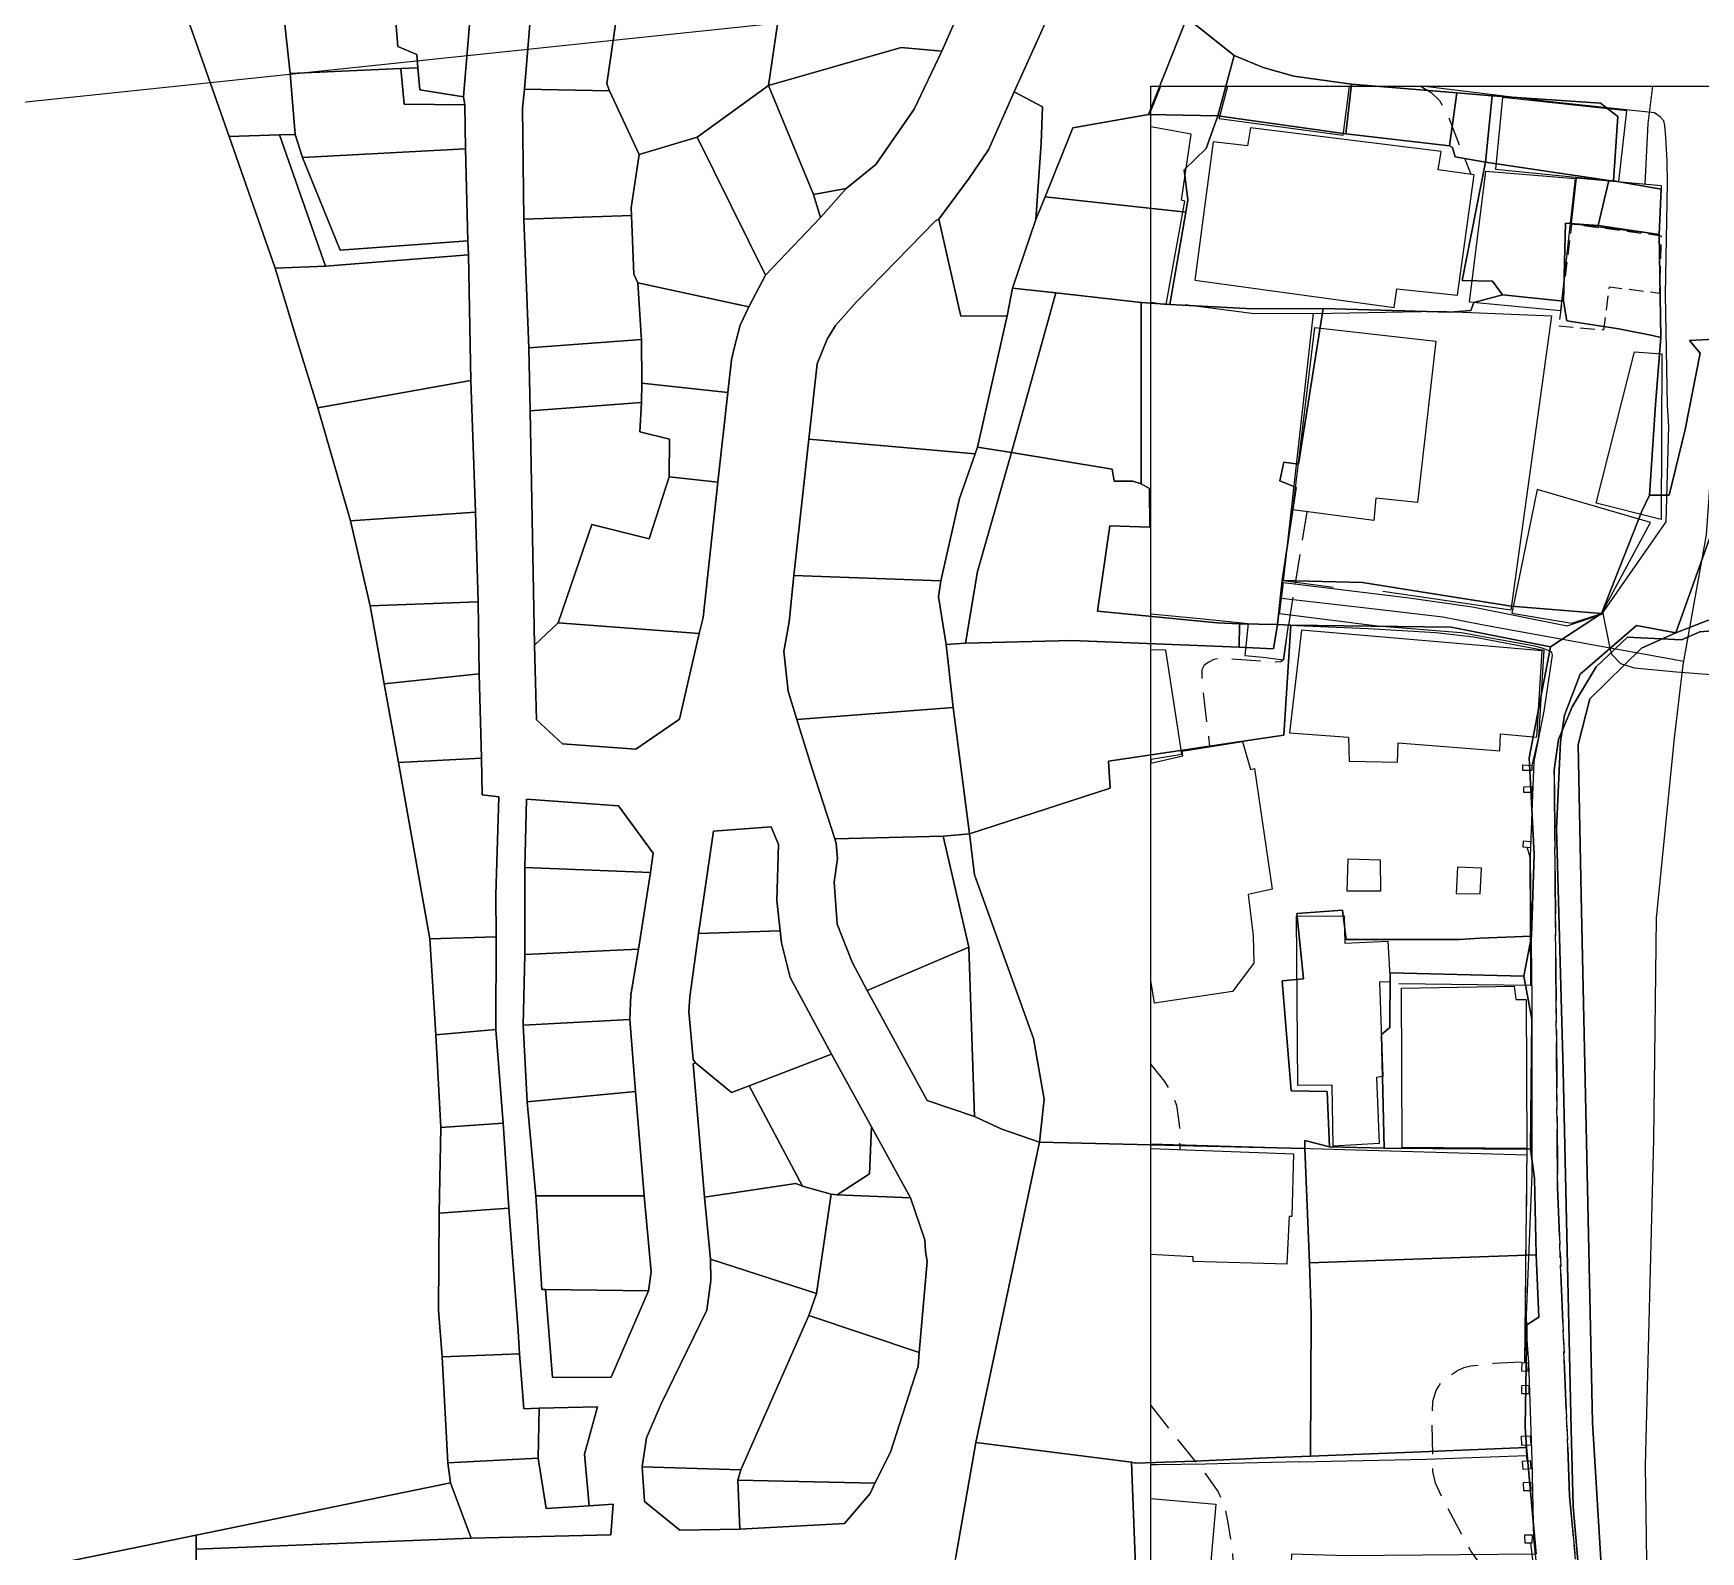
# Model space of a CAD drawing. Header units: feet. Extents: x -1222 to 199575, y -502 to 454509.
# Drawn here: x -77.4 to 38.1, y 421.1 to 526.2 of the extents above; entities that cross this region are included whole.
import ezdxf

# ---------------------------------------------------------------- set-up
doc = ezdxf.new("R2010")
doc.units = ezdxf.units.FT
doc.header["$MEASUREMENT"] = 0
doc.linetypes.add('ANYANG11', pattern=[1.5, 1, -0.5])
doc.linetypes.add('JEON', pattern=[12, 4, -0.5, 1, -0.5, 4, -0.5, 1, -0.5])
doc.layers.get('0').update_dxf_attribs({"linetype": 'CONTINUOUS'})
for name, color, linetype in [('AA200', 7, 'CONTINUOUS'), ('AAA001', 7, 'CONTINUOUS'), ('AAA002', 7, 'CONTINUOUS'), ('AAA007', 7, 'ANYANG11'), ('AAA008', 7, 'CONTINUOUS'), ('AAC001', 7, 'CONTINUOUS'), ('AD002', 7, 'CONTINUOUS'), ('AD0022', 1, 'CONTINUOUS'), ('AZ020', 7, 'CONTINUOUS'), ('CAA001', 7, 'CONTINUOUS'), ('CAA002', 30, 'CONTINUOUS'), ('EA0018', 7, 'JEON'), ('EA0118', 7, 'JEON'), ('line', 7, 'CONTINUOUS'), ('mm', 7, 'CONTINUOUS'), ('지적', 7, 'CONTINUOUS')]:
    doc.layers.add(name, color=color, linetype=linetype)
picture_1 = doc.add_image_def('image1.jpg', size_in_pixel=(8269, 5907))

# ---------------------------------------------------------------- blocks, each defined once
blk = doc.blocks.new('창덕궁')
at = {"color": 255}
blk.add_lwpolyline([(0, 522.49), (540.82, 522.49), (540.82, 0), (0, 0)], close=True, dxfattribs=at)
at = {"layer": 'AA200', "color": 255, "flags": 128}
for points in [[(26.37, 475.5), (26.37, 475.15), (25.76, 475.15), (25.75, 475.54)], [(26.4, 474.04), (26.4, 473.63), (25.83, 473.63), (25.82, 474.02)], [(26.31, 469.81), (26.31, 470.21), (25.78, 470.25), (25.76, 469.87)], [(26.13, 433.57), (26.15, 434.14), (25.69, 434.16), (25.67, 433.59)], [(26.19, 432.04), (26.19, 432.58), (25.67, 432.57), (25.67, 432.04)], [(26.27, 429.1), (26.3, 428.46), (25.69, 428.44), (25.67, 429.07)], [(26.26, 427.39), (26.31, 426.83), (25.78, 426.78), (25.73, 427.34)], [(26.33, 425.33), (26.3, 425.87), (25.78, 425.85), (25.79, 425.32)], [(26.42, 422.23), (25.88, 422.22), (25.89, 421.69), (26.41, 421.7)]]:
    blk.add_lwpolyline(points, close=True, dxfattribs=at)
at = {"layer": 'AAA001', "color": 255, "flags": 128}
for points in [[(0, 520.77), (0.69, 522.49)], [(0, 507.56), (1.05, 507.38), (2.35, 514.54), (2.11, 514.61), (2.79, 519.18), (0, 519.69)], [(0, 441.68), (2.9, 441.51), (2.9, 441.19), (9.43, 441.01), (9.59, 444.31), (9.79, 444.31), (9.89, 448.6), (0, 448.97)], [(0, 424.77), (4.51, 424.38), (3.55, 413.51), (0, 413.86)]]:
    blk.add_lwpolyline(points, dxfattribs=at)
for points in [[(32.41, 515.91), (32.95, 520.79), (24.34, 521.72), (23.85, 516.75)], [(28.37, 506.96), (22.05, 507.55), (23.2, 516.62), (29.37, 516.1)], [(18.47, 493.69), (15.58, 494), (15.44, 492.45), (9.83, 493.18), (11.35, 505.81), (19.72, 504.85)]]:
    blk.add_lwpolyline(points, close=True, dxfattribs=at)
at = {"layer": 'AAA002', "color": 255, "flags": 128}
blk.add_lwpolyline([(3.04, 509.08), (16.85, 507.19), (17.03, 508.48), (21.23, 508.04), (22.39, 516.37), (19.9, 516.71), (20.11, 517.97), (6.91, 519.62), (6.69, 518.37), (4.32, 518.65)], close=True, dxfattribs=at)
at = {"layer": 'AAA007', "color": 255, "flags": 128}
blk.add_lwpolyline([(28.24, 505.91), (31.36, 505.64), (31.75, 508.61), (35.23, 508.18), (35.35, 512.13), (29.13, 512.95)], close=True, dxfattribs=at)
at = {"layer": 'AAA008', "color": 255, "flags": 128}
for points in [[(13.72, 522.49), (13.3, 519.09), (4.74, 520.24), (5.32, 522.49)], [(0, 475.7), (0.02, 475.7), (0.01, 475.92), (2.14, 476.27), (1.04, 483.46), (0, 483.49)], [(0, 475.66), (2.21, 476.16), (2.16, 476.47), (6.35, 477.14), (6.89, 475.22), (7.17, 475.29), (8.41, 466.94), (6.74, 466.57), (7.09, 463.71), (7.14, 461.8), (5.66, 459.85), (0.25, 459.05), (0, 460.62)]]:
    blk.add_lwpolyline(points, dxfattribs=at)
for points in [[(35.22, 512.25), (35.35, 515.61), (29.45, 516.14), (29.11, 513)], [(35.34, 492.51), (30.84, 493.65), (33.49, 504.12), (35.38, 503.98)], [(34.59, 492.3), (26.74, 494.59), (25, 486.04), (29.14, 485.35), (31.2, 486)], [(26.73, 477.46), (27.1, 483.43), (10.44, 484.86), (9.6, 477.75), (13.69, 477.44), (13.73, 475.79), (17.08, 475.72), (17.12, 477.05), (24.17, 476.51), (24.2, 477.67)], [(16.41, 463.34), (16.56, 460.51), (15.84, 460.5), (16.06, 453.97), (15.63, 453.9), (15.81, 449.34), (12.62, 449.14), (12.55, 453.37), (10.18, 453.35), (10.09, 465.06), (13.38, 465.08), (13.42, 463.2)], [(26.03, 448.98), (17.4, 449.05), (17.36, 460.09), (25.16, 460.21), (25.28, 459.3), (25.98, 459.3)]]:
    blk.add_lwpolyline(points, close=True, dxfattribs=at)
at = {"layer": 'AAC001', "color": 255, "flags": 128}
for points in [[(2.37, 507.38), (7.15, 506.77), (12.55, 506.8), (19.94, 506.93), (27.75, 506.61), (24.92, 486.23), (16.06, 487.52)], [(12.62, 487.8), (9.19, 488.27), (11.25, 506.8)], [(0, 485.98), (3.39, 485.66), (6.74, 485.31), (6.5, 483.1), (7.75, 482.99), (9.18, 482.8), (9.52, 485.19), (15.07, 484.96), (19.72, 484.69), (22.34, 484.39), (27.2, 483.48), (26.84, 477.45), (26.37, 475.5)], [(26.02, 469.85), (26.23, 469.18), (26.29, 460.26)], [(26.29, 460.26), (17.18, 460.39)], [(0, 449.32), (26.03, 448.55)], [(26.03, 448.98), (25.88, 434.16)], [(25.96, 428.45), (26.02, 427.37)], [(10.28, 427.3), (5.47, 427.18), (3.78, 427.14), (0.44, 427.1), (0, 427.1)], [(10.28, 427.3), (19.06, 427.48), (26, 427.75)], [(26.28, 421.7), (27.63, 410.34)]]:
    blk.add_lwpolyline(points, dxfattribs=at)
at = {"layer": 'AD002', "color": 255, "flags": 128}
for points in [[(34.19, 382.47), (33.95, 387.46), (34.28, 398.61), (34.53, 407.13), (34.24, 427.06), (34.82, 449.6), (35.01, 464.94), (36.26, 477.38), (36.86, 482.46), (38.47, 491.45), (39.53, 506.42), (39.81, 522.49)], [(9.05, 487.07), (14.69, 486.42), (20.22, 485.77), (23.02, 485.23), (36.91, 482.72)]]:
    blk.add_lwpolyline(points, dxfattribs=at)
at = {"layer": 'AD0022', "color": 255, "flags": 128}
blk.add_lwpolyline([(27.73, 410.8), (26.52, 421.96), (26.41, 427.45), (26.16, 434.15), (26.06, 435.74), (26.01, 437.45), (26.06, 438.56), (26.39, 447.22), (26.39, 459.32), (26.3, 466.96), (26.28, 469.16), (26.41, 472.28), (26.53, 475.77), (27.24, 479.24), (27.81, 483.13), (27.77, 483.3), (27.64, 483.4), (27.09, 483.62), (26.59, 483.75), (21.49, 484.66), (15.7, 485.14), (8.91, 485.98), (9.18, 488.16), (17.89, 487.09), (22.26, 486.48), (28.82, 485.16), (31.22, 485.96), (35.67, 492.36), (35.87, 498.96), (35.78, 500.41), (35.63, 508.08), (35.76, 515.78), (35.74, 517.3), (35.66, 518.96), (35.58, 519.78), (35.51, 520.09), (35.26, 520.37), (34.86, 520.65), (27.47, 521.44), (18.79, 522.49)], dxfattribs=at)
at = {"layer": 'AZ020', "color": 255, "flags": 128}
for points in [[(15.88, 468.96), (15.9, 466.79), (13.6, 466.79), (13.65, 469.04)], [(22.9, 468.39), (21.22, 468.46), (21.13, 466.63), (22.81, 466.6)]]:
    blk.add_lwpolyline(points, close=True, dxfattribs=at)
at = {"layer": 'CAA001', "color": 255, "elevation": 40, "flags": 128}
for points in [[(34.73, 522.49), (34.41, 519.91), (34.2, 515.71)], [(31.27, 486.13), (31.78, 483.61), (31.91, 483.16), (32.52, 482.55), (33.47, 482.25), (36.39, 481.98), (41.2, 481.6), (43.29, 481.56), (43.52, 481.45), (43.59, 481.22), (43.59, 478.91), (43.37, 443.75), (41.58, 382.72)]]:
    blk.add_lwpolyline(points, dxfattribs=at)
at = {"layer": 'CAA002', "color": 255, "linetype": 'ANYANG11', "ltscale": 2, "flags": 128}
for points, elevation in [([(18.69, 522.49), (18.72, 522.47), (19.4, 522.05), (19.98, 521.5), (20.48, 520.7), (22.15, 516.4)], 41), ([(10.79, 493.05), (9.52, 485.19), (9.18, 482.8), (9, 482.67), (8.53, 482.63), (4.76, 482.91), (4.37, 482.83), (4.01, 482.63), (3.7, 482.44), (3.54, 482.12), (3.52, 481.39), (4.07, 476.77)], 41), ([(0, 454.81), (0.95, 453.63), (1.5, 452.69), (1.77, 451.98), (1.97, 450.65), (2, 448.89)], 42), ([(26.03, 448.98), (25.88, 434.2), (25.68, 434.19), (23.72, 434.1), (22.16, 433.92), (21.68, 433.8), (21.29, 433.65), (20.56, 433.17), (20.1, 432.81), (19.72, 432.25), (19.5, 431.46), (19.45, 430.44), (19.51, 426.64), (19.68, 425.85), (20.23, 424.71), (22.17, 421.08), (22.68, 420.37), (23.35, 419.45), (25.62, 415.47), (26.3, 413.96), (26.72, 412.56), (26.82, 411.8), (26.87, 407.06)], 41), ([(0, 431.21), (1.39, 429.42), (3.75, 426.49), (4.66, 425.23), (5.09, 424.26), (5.31, 423.22), (5.65, 421.02), (5.9, 415.97), (6, 409.63), (5.61, 404.75)], 42)]:
    blk.add_lwpolyline(points, dxfattribs=dict(at, elevation=elevation))
at = {"layer": 'EA0018', "color": 255}
blk.add_lwpolyline([(56.15, 522.49), (56.48, 504.53), (56.39, 484.62), (53.67, 484.69), (49.32, 484.91), (48.62, 484.79), (43.44, 484.83), (39.45, 484.86), (38.01, 484.74), (36.75, 484.19), (33, 484.38), (30.83, 482.32), (29.16, 479.56), (28.22, 477.28), (27.93, 475.2), (28.16, 446.31), (28.99, 424.94), (31.49, 398.16), (34.13, 382.47)], dxfattribs=at)
at = {"layer": 'EA0118', "color": 255}
blk.add_lwpolyline([(34.13, 382.47), (31.49, 398.16), (28.99, 424.94), (28.16, 446.31), (27.93, 475.2), (28.22, 477.28), (29.16, 479.56), (30.83, 482.32), (33, 484.38), (36.75, 484.19), (38.01, 484.74), (39.45, 484.86), (43.44, 484.83), (48.62, 484.79), (49.32, 484.91), (53.67, 484.69), (56.39, 484.62), (56.48, 504.53), (56.15, 522.49)], dxfattribs=at)

msp = doc.modelspace()

# ---------------------------------------------------------------- linework, layer by layer
at = {"layer": '지적', "color": 20}
for points in [[(-26.98, 534), (-27.12, 534.21), (-26.73, 536.84), (-20.95, 535.87), (-19.4, 535.51), (-17.09, 534.6), (-11.25, 532.25), (-14.47, 524.93), (-17.29, 525.17), (-26.48, 522.55), (-25.18, 531.38), (-26.98, 534)], [(-46.6, 533.74), (-47.58, 521.76), (-50.61, 522.25), (-50.75, 523.76), (-50.82, 524.69), (-52.14, 525.24), (-52.41, 528.62), (-53.47, 528.51), (-53.9, 532.94), (-46.6, 533.74)], [(-29.38, 532.3), (-26.98, 534), (-25.18, 531.38), (-26.48, 522.55), (-31.4, 518.96), (-35.43, 517.77), (-37.48, 522.17), (-37.66, 522.65), (-36.31, 532.02), (-29.38, 532.3)], [(-36.31, 532.02), (-37.66, 522.65), (-37.48, 522.17), (-43.37, 522.29), (-42.59, 531.83), (-40, 532.46), (-36.31, 532.02)], [(2.49, 527.23), (-0.16, 520.54), (-5.4, 519.61), (-7.32, 514.85), (-7.96, 513.27), (-7.59, 518.56), (-7.51, 521.06), (-9.47, 522.11), (-6.01, 529.79), (-2.32, 530.92), (2.49, 527.23)], [(-66.83, 527.59), (-60.09, 528.03), (-59.58, 523.37), (-59.24, 519.16), (-60.33, 519.12), (-63.81, 519.01), (-66.83, 527.59)], [(-60.09, 528.03), (-53.47, 528.51), (-52.41, 528.62), (-52.14, 525.24), (-50.82, 524.69), (-50.75, 523.76), (-51.92, 523.72), (-59.58, 523.37), (-60.09, 528.03)], [(5.76, 524.62), (4.64, 520.45), (-0.16, 520.54), (2.49, 527.23), (5.76, 524.62)], [(-26.48, 522.55), (-17.29, 525.17), (-14.47, 524.93), (-16.38, 520.9), (-19.04, 517.08), (-21.09, 515.41), (-23.35, 515), (-26.48, 522.55)], [(5.76, 524.62), (7.77, 523.79), (9.89, 523.2), (13.89, 522.63), (13.49, 519.19), (4.64, 520.45), (5.76, 524.62)], [(-51.92, 523.72), (-51.69, 521.25), (-47.5, 521.2), (-47.46, 518.16), (-58.73, 517.56), (-59.24, 519.16), (-59.58, 523.37), (-51.92, 523.72)], [(-50.75, 523.76), (-50.61, 522.25), (-47.58, 521.76), (-47.5, 521.2), (-51.69, 521.25), (-51.92, 523.72), (-50.75, 523.76)], [(-43.37, 522.29), (-37.48, 522.17), (-35.43, 517.77), (-35.98, 514.08), (-35.95, 513.55), (-43.42, 513.3), (-43.51, 520.98), (-43.37, 522.29)], [(-31.4, 518.96), (-26.48, 522.55), (-23.35, 515), (-22.87, 513.42), (-26.68, 509.41), (-31.4, 518.96)], [(-9.47, 522.11), (-7.51, 521.06), (-7.59, 518.56), (-7.96, 513.27), (-9.57, 508.53), (-9.94, 506.6), (-13.16, 506.59), (-14.68, 513.3), (-12.57, 516.13), (-11.23, 518.09), (-9.47, 522.11)], [(21.19, 522.03), (20.67, 518.38), (13.49, 519.19), (13.89, 522.63), (21.19, 522.03)], [(21.19, 522.03), (23.64, 521.83), (23.16, 517.24), (21.07, 517.62), (20.89, 518.26), (20.67, 518.38), (21.19, 522.03)], [(23.64, 521.83), (31.14, 521.32), (32.33, 520.39), (32.04, 515.94), (31.71, 515.98), (23.16, 517.24), (23.64, 521.83)], [(4.64, 520.45), (3.84, 518.19), (2.3, 516.72), (2.57, 514.64), (2.42, 513.77), (-7.32, 514.85), (-5.4, 519.61), (-0.16, 520.54), (4.64, 520.45)], [(4.64, 520.45), (13.49, 519.19), (20.67, 518.38), (20.89, 518.26), (21.07, 517.62), (23.16, 517.24), (21.55, 509.04), (23.66, 509.01), (24.35, 508.06), (22.37, 507.54), (22.15, 506.98), (20.69, 506.86), (11.93, 507.12), (7.03, 507.08), (1.32, 507.4), (2.42, 513.77), (2.57, 514.64), (2.3, 516.72), (3.84, 518.19), (4.64, 520.45)], [(-60.33, 519.12), (-57.15, 510.04), (-60.63, 509.9), (-63.81, 519.01), (-60.33, 519.12)], [(-59.24, 519.16), (-58.73, 517.56), (-56.13, 511.15), (-47.28, 511.79), (-47.24, 510.83), (-57.15, 510.04), (-60.33, 519.12), (-59.24, 519.16)], [(-31.4, 518.96), (-26.68, 509.41), (-27.83, 507.24), (-35.52, 508.9), (-35.79, 509.48), (-35.95, 513.55), (-35.98, 514.08), (-35.43, 517.77), (-31.4, 518.96)], [(-58.73, 517.56), (-47.46, 518.16), (-47.28, 511.79), (-56.13, 511.15), (-58.73, 517.56)], [(31.71, 515.98), (30.98, 512.85), (28.7, 513.01), (28.58, 507.63), (24.35, 508.06), (23.66, 509.01), (21.55, 509.04), (23.16, 517.24), (31.71, 515.98)], [(-21.09, 515.41), (-22.87, 513.42), (-23.35, 515), (-21.09, 515.41)], [(2.42, 513.77), (1.32, 507.4), (-0.66, 507.52), (-6.59, 508.2), (-9.57, 508.53), (-7.96, 513.27), (-7.32, 514.85), (2.42, 513.77)], [(31.71, 515.98), (32.04, 515.94), (35.34, 515.37), (35.2, 512.23), (30.98, 512.85), (31.71, 515.98)], [(-43.42, 513.3), (-35.95, 513.55), (-35.79, 509.48), (-35.52, 508.9), (-35.28, 505.25), (-35.26, 504.97), (-43.06, 504.39), (-43.42, 513.3)], [(-14.68, 513.3), (-13.16, 506.59), (-9.94, 506.6), (-12.01, 497.51), (-12.16, 497.06), (-23.69, 498.06), (-23.1, 503.29), (-22.4, 505), (-21.83, 505.93), (-20.39, 507.58), (-14.9, 513.19), (-14.68, 513.3)], [(30.98, 512.85), (35.2, 512.23), (35.3, 505.1), (34.74, 505.25), (32.41, 505.7), (28.79, 506.26), (28.58, 507.63), (28.7, 513.01), (30.98, 512.85)], [(-47.24, 510.83), (-47.08, 502.13), (-57.67, 500.24), (-59.21, 505.25), (-60.63, 509.9), (-57.15, 510.04), (-47.24, 510.83)], [(-27.83, 507.24), (-28.43, 505.97), (-28.84, 504.37), (-29.03, 503.57), (-29.28, 501.31), (-35.24, 501.95), (-35.26, 504.97), (-35.28, 505.25), (-35.52, 508.9), (-27.83, 507.24)], [(-9.57, 508.53), (-6.59, 508.2), (-9.66, 497.14), (-12.01, 497.51), (-9.94, 506.6), (-9.57, 508.53)], [(-6.59, 508.2), (-0.66, 507.52), (-0.67, 494.97), (-1.24, 495.16), (-2.54, 495.16), (-2.69, 495.99), (-9.66, 497.14), (-6.59, 508.2)], [(24.35, 508.06), (28.58, 507.63), (28.79, 506.26), (32.41, 505.7), (34.74, 505.25), (35.3, 505.1), (34.94, 500.48), (34.52, 494.2), (33.99, 493.09), (31.21, 486), (24.94, 486.52), (18.11, 487.59), (14.65, 488.16), (9.1, 488.3), (10.07, 494.73), (8.94, 495.18), (9.2, 496.49), (10.23, 496.35), (11.93, 507.12), (20.69, 506.86), (22.15, 506.98), (22.37, 507.54), (24.35, 508.06)], [(-0.66, 507.52), (1.32, 507.4), (7.03, 507.08), (11.93, 507.12), (10.23, 496.35), (9.2, 496.49), (8.94, 495.18), (10.07, 494.73), (9.1, 488.3), (8.76, 485.25), (6.14, 485.3), (4.6, 485.36), (-3.7, 486.17), (-2.85, 492.07), (-0.07, 491.99), (-0.1, 494.66), (-0.67, 494.97), (-0.66, 507.52)], [(-35.26, 504.97), (-35.24, 501.95), (-35.26, 500.62), (-42.98, 500.04), (-43.06, 504.39), (-35.26, 504.97)], [(-57.67, 500.24), (-47.08, 502.13), (-46.75, 493.01), (-55.41, 492.42), (-57.67, 500.24)], [(-35.24, 501.95), (-29.28, 501.31), (-29.99, 495.09), (-33.34, 495.46), (-33.33, 498.06), (-35.38, 498.59), (-35.26, 500.62), (-35.24, 501.95)], [(-42.98, 500.04), (-35.26, 500.62), (-35.38, 498.59), (-33.33, 498.06), (-33.34, 495.46), (-34.73, 491.18), (-38.7, 492.16), (-41.04, 485.36), (-42.68, 483.82), (-42.98, 500.04)], [(41.65, 499.61), (43.91, 499.23), (43.67, 485.38), (39.67, 485.54), (38.54, 485.53), (36.34, 484.66), (41.33, 498.62), (41.65, 499.61)], [(-12.16, 497.06), (-13.25, 493.96), (-14.54, 488.26), (-24.72, 488.63), (-23.69, 498.06), (-12.16, 497.06)], [(-9.66, 497.14), (-12, 488.92), (-12.84, 483.95), (-14.17, 483.86), (-14.7, 487.17), (-14.54, 488.26), (-13.25, 493.96), (-12.16, 497.06), (-12.01, 497.51), (-9.66, 497.14)], [(-0.67, 494.97), (-0.1, 494.66), (-0.07, 491.99), (-2.85, 492.07), (-3.7, 486.17), (4.6, 485.36), (6.14, 485.3), (6.11, 483.67), (-5.47, 484.13), (-12.84, 483.95), (-12, 488.92), (-9.66, 497.14), (-2.69, 495.99), (-2.54, 495.16), (-1.24, 495.16), (-0.67, 494.97)], [(-33.34, 495.46), (-29.99, 495.09), (-30.99, 485.74), (-31.28, 484.63), (-41.04, 485.36), (-38.7, 492.16), (-34.73, 491.18), (-33.34, 495.46)], [(-46.75, 493.01), (-46.58, 486.82), (-54.04, 486.54), (-55.41, 492.42), (-46.75, 493.01)], [(-14.54, 488.26), (-14.7, 487.17), (-14.17, 483.86), (-13.69, 479.5), (-24.52, 478.68), (-25.11, 480.64), (-25.4, 483.38), (-25.05, 485.42), (-24.72, 488.63), (-14.54, 488.26)], [(9.1, 488.3), (14.65, 488.16), (18.11, 487.59), (24.94, 486.52), (31.21, 486), (27.67, 483.69), (20.79, 485.06), (9.69, 485.2), (8.76, 485.25), (9.1, 488.3)], [(-46.58, 486.82), (-46.51, 481.83), (-53.08, 481.13), (-54.04, 486.54), (-46.58, 486.82)], [(-41.04, 485.36), (-31.28, 484.63), (-32.64, 478.7), (-35.65, 476.63), (-40.74, 476.98), (-42.54, 478.65), (-42.68, 483.82), (-41.04, 485.36)], [(9.69, 485.2), (9.21, 477.58), (-2.94, 475.8), (-2.81, 473.92), (-12.55, 470.77), (-13.69, 479.5), (-14.17, 483.86), (-12.84, 483.95), (-5.47, 484.13), (6.11, 483.67), (8.49, 483.56), (8.76, 485.25), (9.69, 485.2)], [(9.69, 485.2), (20.79, 485.06), (27.67, 483.69), (26.19, 476.01), (26.54, 469.36), (26.35, 463.67), (22.8, 463.53), (21.38, 463.45), (13.53, 463.44), (13.26, 465.47), (10.1, 465.25), (10.56, 460.73), (9.09, 460.59), (9.71, 452.98), (12.21, 452.92), (12.37, 449.09), (10.67, 449.53), (10.66, 448.98), (-7.71, 449.43), (-7.38, 452.4), (-8.12, 456.59), (-12.21, 467.92), (-12.55, 470.77), (-2.81, 473.92), (-2.94, 475.8), (9.21, 477.58), (9.69, 485.2)], [(6.14, 485.3), (8.76, 485.25), (8.49, 483.56), (6.11, 483.67), (6.14, 485.3)], [(36.34, 484.66), (38.54, 485.53), (39.67, 485.54), (43.67, 485.38), (42.77, 460.43), (42.14, 441.5), (41.53, 423.58), (40.76, 398.51), (40.34, 381.75), (37.22, 381.54), (36.59, 386.02), (33.49, 399.1), (32.02, 406.35), (31.39, 416.73), (30.58, 430.02), (30.34, 440.9), (29.79, 466.52), (29.58, 476.95), (30.4, 480.11), (33.96, 483.61), (36.34, 484.66)], [(-46.51, 481.83), (-46.35, 476), (-52.08, 475.69), (-53.08, 481.13), (-46.51, 481.83)], [(-24.52, 478.68), (-13.69, 479.5), (-12.55, 470.77), (-14.37, 470.6), (-21.87, 470.42), (-23.47, 475.32), (-24.52, 478.68)], [(-52.08, 475.69), (-46.35, 476), (-46.3, 473.46), (-45.15, 473.33), (-45.36, 466.53), (-45.33, 463.64), (-49.93, 463.49), (-52.08, 475.69)], [(-43.22, 473.17), (-43.35, 468.43), (-43.35, 462.41), (-43.45, 457.52), (-43.18, 452.21), (-42.57, 445.7), (-42.17, 439.24), (-41.92, 439.23), (-41.42, 433.13), (-37.36, 433.17), (-34.79, 439.14), (-34.6, 440.44), (-35.08, 445.72), (-35.67, 452.92), (-36.08, 457.91), (-36, 459.63), (-35.48, 462.77), (-34.65, 468.08), (-34.46, 469.42), (-36.86, 472.69), (-43.22, 473.17)], [(-43.22, 473.17), (-36.86, 472.69), (-34.46, 469.42), (-34.65, 468.08), (-43.35, 468.43), (-43.22, 473.17)], [(-26.28, 471.24), (-30.28, 470.95), (-31.31, 463.87), (-31.91, 459.48), (-31.98, 458.47), (-31.7, 455.15), (-31.52, 454.92), (-31.69, 454.85), (-30.9, 445.62), (-30.49, 441.32), (-30.46, 439.85), (-30.74, 437.8), (-33.92, 431.28), (-34.91, 428.96), (-35.22, 426.95), (-35.06, 424.55), (-32.61, 422.58), (-28.45, 422.65), (-21.2, 423.04), (-19.43, 425.11), (-19.1, 425.82), (-18.03, 427.97), (-16.12, 433.92), (-16.04, 434.88), (-15.49, 441.17), (-15.6, 441.88), (-15.64, 442.66), (-16.63, 445.57), (-19.35, 450.49), (-22.1, 455.52), (-24.97, 460.82), (-25.58, 463.21), (-25.67, 464.04), (-25.9, 466.15), (-25.77, 470.03), (-26.28, 471.24)], [(-25.67, 464.04), (-31.31, 463.87), (-30.28, 470.95), (-26.28, 471.24), (-25.77, 470.03), (-25.9, 466.15), (-25.67, 464.04)], [(-14.37, 470.6), (-12.61, 462.91), (-19.64, 459.92), (-20.69, 461.89), (-21.73, 464.51), (-21.92, 467.42), (-21.69, 469.05), (-21.78, 470.09), (-21.87, 470.42), (-14.37, 470.6)], [(-12.55, 470.77), (-12.21, 467.92), (-8.12, 456.59), (-7.38, 452.4), (-7.71, 449.43), (-10.31, 450.33), (-12.22, 451.19), (-12.61, 462.91), (-14.37, 470.6), (-12.55, 470.77)], [(-43.35, 468.43), (-34.65, 468.08), (-35.48, 462.77), (-43.35, 462.41), (-43.35, 468.43)], [(26.35, 463.67), (25.82, 460.9), (16.58, 461.14), (16.54, 457.37), (15.98, 456.87), (16.16, 449), (12.37, 449.09), (12.21, 452.92), (9.71, 452.98), (9.09, 460.59), (10.56, 460.73), (10.1, 465.25), (13.26, 465.47), (13.53, 463.44), (21.38, 463.45), (22.8, 463.53), (26.35, 463.67)], [(-45.33, 463.64), (-45.36, 457.22), (-49.51, 456.86), (-49.93, 463.49), (-45.33, 463.64)], [(-25.67, 464.04), (-25.58, 463.21), (-24.97, 460.82), (-22.1, 455.52), (-27.81, 453.32), (-29.03, 452.87), (-31.52, 454.92), (-31.7, 455.15), (-31.98, 458.47), (-31.91, 459.48), (-31.31, 463.87), (-25.67, 464.04)], [(-19.64, 459.92), (-12.61, 462.91), (-12.22, 451.19), (-15.49, 452.31), (-19.64, 459.92)], [(-35.48, 462.77), (-36, 459.63), (-36.08, 457.91), (-43.45, 457.52), (-43.35, 462.41), (-35.48, 462.77)], [(25.82, 460.9), (26.37, 457.94), (26.28, 448.93), (16.16, 449), (15.98, 456.87), (16.54, 457.37), (16.58, 461.14), (25.82, 460.9)], [(-49.51, 456.86), (-45.36, 457.22), (-44.85, 450.73), (-49.17, 450.45), (-49.51, 456.86)], [(-43.45, 457.52), (-36.08, 457.91), (-35.67, 452.92), (-43.18, 452.21), (-43.45, 457.52)], [(-31.69, 454.85), (-31.52, 454.92), (-29.03, 452.87), (-27.81, 453.32), (-24.11, 446.38), (-24.58, 446.56), (-30.9, 445.62), (-31.69, 454.85)], [(-27.81, 453.32), (-22.1, 455.52), (-19.35, 450.49), (-19.49, 447.23), (-21.72, 445.79), (-22.14, 445.83), (-24.11, 446.38), (-27.81, 453.32)], [(-35.67, 452.92), (-35.08, 445.72), (-42.57, 445.7), (-43.18, 452.21), (-35.67, 452.92)], [(-44.85, 450.73), (-44.44, 444.86), (-49.28, 444.51), (-49.17, 450.45), (-44.85, 450.73)], [(-21.72, 445.79), (-19.49, 447.23), (-19.35, 450.49), (-16.63, 445.57), (-21.72, 445.79)], [(10.66, 448.98), (10.98, 441.07), (11.1, 437.52), (11.06, 427.69), (8.06, 427.57), (3.01, 427.36), (-1.04, 427.21), (-1.34, 427.29), (-12.11, 428.65), (-7.71, 449.43), (10.66, 448.98)], [(16.16, 449), (26.28, 448.93), (26.56, 446.93), (26.68, 441.62), (10.98, 441.07), (10.66, 448.98), (10.67, 449.53), (12.37, 449.09), (16.16, 449)], [(-35.08, 445.72), (-34.6, 440.44), (-34.79, 439.14), (-41.92, 439.23), (-42.17, 439.24), (-42.57, 445.7), (-35.08, 445.72)], [(-24.11, 446.38), (-22.14, 445.83), (-23.16, 438.96), (-30.49, 441.32), (-30.9, 445.62), (-24.58, 446.56), (-24.11, 446.38)], [(-22.14, 445.83), (-21.72, 445.79), (-16.63, 445.57), (-15.64, 442.66), (-15.6, 441.88), (-15.49, 441.17), (-16.04, 434.88), (-23.68, 437.44), (-23.16, 438.96), (-22.14, 445.83)], [(-44.44, 444.86), (-43.81, 436.34), (-43.72, 434.78), (-49.06, 434.57), (-49.33, 437.81), (-49.28, 444.51), (-44.44, 444.86)], [(-30.49, 441.32), (-23.16, 438.96), (-23.68, 437.44), (-28.39, 426.74), (-35.22, 426.95), (-34.91, 428.96), (-33.92, 431.28), (-30.74, 437.8), (-30.46, 439.85), (-30.49, 441.32)], [(10.98, 441.07), (26.68, 441.62), (26.86, 437.31), (26.04, 436.78), (25.91, 429.73), (26.01, 428.3), (18.15, 427.98), (11.06, 427.69), (11.1, 437.52), (10.98, 441.07)], [(-41.92, 439.23), (-34.79, 439.14), (-37.36, 433.17), (-41.42, 433.13), (-41.92, 439.23)], [(-23.68, 437.44), (-16.04, 434.88), (-16.12, 433.92), (-18.03, 427.97), (-19.1, 425.82), (-28.6, 426.04), (-28.39, 426.74), (-23.68, 437.44)], [(-43.72, 434.78), (-43.42, 430.96), (-42.35, 431.01), (-42.42, 427.56), (-48.68, 427.23), (-49.06, 434.57), (-43.72, 434.78)], [(-38.32, 431.12), (-39.22, 427.84), (-38.89, 424.26), (-41.86, 424.08), (-42.42, 427.56), (-42.35, 431.01), (-38.32, 431.12)], [(-12.11, 428.65), (-1.34, 427.29), (-1.03, 419.46), (7.71, 420.25), (7.83, 417.29), (8.83, 417.35), (12.9, 417.92), (14.91, 417.92), (18.37, 418.15), (26.88, 418), (27.82, 417.95), (27.88, 410.92), (15.32, 410.37), (14.84, 414), (8.9, 413.64), (1.5, 411.55), (1.14, 413.25), (-14, 414.74), (-13.51, 420.74), (-12.11, 428.65)], [(11.06, 427.69), (18.15, 427.98), (26.01, 428.3), (26.68, 420.91), (13.54, 420.79), (9.74, 420.91), (9.71, 420.32), (7.71, 420.25), (-1.03, 419.46), (-1.34, 427.29), (-1.04, 427.21), (3.01, 427.36), (8.06, 427.57), (11.06, 427.69)], [(-42.42, 427.56), (-41.86, 424.08), (-38.89, 424.26), (-37.23, 424.37), (-37.38, 422.26), (-47.07, 422.01), (-48.5, 425.86), (-48.68, 427.23), (-42.42, 427.56)], [(-28.39, 426.74), (-28.6, 426.04), (-28.45, 422.65), (-32.61, 422.58), (-35.06, 424.55), (-35.22, 426.95), (-28.39, 426.74)], [(-28.6, 426.04), (-19.1, 425.82), (-19.43, 425.11), (-21.2, 423.04), (-28.45, 422.65), (-28.6, 426.04)], [(-48.5, 425.86), (-47.07, 422.01), (-66.1, 421.27), (-66.1, 422.23), (-48.5, 425.86)], [(-66.1, 421.27), (-66.07, 404.69), (-68.94, 404.21), (-68.74, 402.39), (-83.17, 399.94), (-85.48, 418.25), (-66.1, 422.23), (-66.1, 421.27)]]:
    msp.add_lwpolyline(points, close=True, dxfattribs=at)
for points in [[(-66.07, 404.69), (-66.1, 421.27), (-47.07, 422.01), (-37.38, 422.26), (-37.23, 424.37), (-38.89, 424.26), (-39.22, 427.84), (-38.32, 431.12), (-42.35, 431.01), (-43.42, 430.96), (-43.72, 434.78), (-43.81, 436.34), (-44.44, 444.86), (-44.85, 450.73), (-45.36, 457.22), (-45.33, 463.64), (-45.36, 466.53), (-45.15, 473.33), (-46.3, 473.46), (-46.35, 476), (-46.51, 481.83), (-46.58, 486.82), (-46.58, 486.82), (-46.75, 493.01), (-47.08, 502.13), (-47.24, 510.83), (-47.28, 511.79), (-47.46, 518.16), (-47.5, 521.2), (-47.58, 521.76), (-46.6, 533.74)], [(-42.59, 531.83), (-43.37, 522.29), (-43.51, 520.98), (-43.42, 513.3), (-43.06, 504.39), (-42.98, 500.04), (-42.68, 483.82), (-42.54, 478.65), (-40.74, 476.98), (-35.65, 476.63), (-32.64, 478.7), (-31.28, 484.63), (-30.99, 485.74), (-29.99, 495.09), (-29.28, 501.31), (-29.03, 503.57), (-28.84, 504.37), (-28.43, 505.97), (-27.83, 507.24), (-26.68, 509.41), (-22.87, 513.42), (-21.09, 515.41), (-19.04, 517.08), (-16.38, 520.9), (-14.47, 524.93), (-11.25, 532.25)], [(-6.01, 529.79), (-9.47, 522.11), (-11.23, 518.09), (-12.57, 516.13), (-14.68, 513.3), (-14.9, 513.19), (-20.39, 507.58), (-21.83, 505.93), (-22.4, 505), (-23.1, 503.29), (-23.69, 498.06), (-24.72, 488.63), (-25.05, 485.42), (-25.4, 483.38), (-25.11, 480.64), (-24.52, 478.68), (-23.47, 475.32), (-21.87, 470.42), (-21.78, 470.09), (-21.69, 469.05), (-21.92, 467.42), (-21.73, 464.51), (-20.69, 461.89), (-19.64, 459.92), (-15.49, 452.31), (-12.22, 451.19), (-10.31, 450.33), (-7.71, 449.43), (-12.11, 428.65), (-13.51, 420.74)], [(-66.83, 527.59), (-63.81, 519.01), (-60.63, 509.9), (-59.21, 505.25), (-57.67, 500.24), (-55.41, 492.42), (-54.04, 486.54), (-53.08, 481.13), (-52.08, 475.69), (-49.93, 463.49), (-49.51, 456.86), (-49.17, 450.45), (-49.28, 444.51), (-49.33, 437.81), (-49.06, 434.57), (-48.68, 427.23), (-48.5, 425.86), (-66.1, 422.23), (-85.48, 418.25)], [(43.79, 505.25), (37.29, 504.91), (38.04, 504.03), (36.99, 498.75), (35.88, 494.19), (34.52, 494.2), (34.94, 500.48), (35.3, 505.1), (35.2, 512.23), (35.34, 515.37), (32.04, 515.94), (32.33, 520.39), (31.14, 521.32), (23.64, 521.83), (21.19, 522.03), (13.89, 522.63), (9.89, 523.2), (7.77, 523.79), (5.76, 524.62), (2.49, 527.23)], [(26.68, 420.91), (26.01, 428.3), (25.91, 429.73), (26.04, 436.78), (26.86, 437.31), (26.68, 441.62), (26.56, 446.93), (26.28, 448.93), (26.37, 457.94), (25.82, 460.9), (26.35, 463.67), (26.54, 469.36), (26.19, 476.01), (27.67, 483.69), (31.21, 486), (33.99, 493.09), (34.52, 494.2), (35.88, 494.19), (36.99, 498.75), (38.04, 504.03), (37.29, 504.91), (43.79, 505.25)], [(41.33, 498.62), (36.34, 484.66), (33.62, 485.18), (29.73, 481.8), (28.64, 478.98), (28.37, 477.13), (28.09, 471.14), (28.55, 454.38), (29.09, 429.51), (29.24, 424.22), (31.47, 398.16), (33.29, 386.42), (36.14, 370.14), (36.51, 351.64), (36.64, 338.62), (36.62, 327.87), (37.38, 305.25)], [(31.47, 398.16), (29.24, 424.22), (29.09, 429.51), (28.55, 454.38), (28.09, 471.14), (28.37, 477.13), (28.64, 478.98), (29.73, 481.8), (33.62, 485.18), (36.34, 484.66), (33.96, 483.61), (30.4, 480.11), (29.58, 476.95), (29.79, 466.52), (30.34, 440.9), (30.58, 430.02), (31.39, 416.73)]]:
    msp.add_lwpolyline(points, dxfattribs=at)

# ---------------------------------------------------------------- block references
at = {"layer": 'mm'}
msp.add_blockref('창덕궁', (0, 0), dxfattribs=at)

# ---------------------------------------------------------------- pictures from other files: only their frames are drawn
at = {"layer": 'line', "color": 3}
image = msp.add_image(picture_1, insert=(-89.37, 18.15), size_in_units=(698.97, 499.31), rotation=5.99868, dxfattribs=at)
image.dxf.flags = 7

doc.saveas('drawing.dxf')
